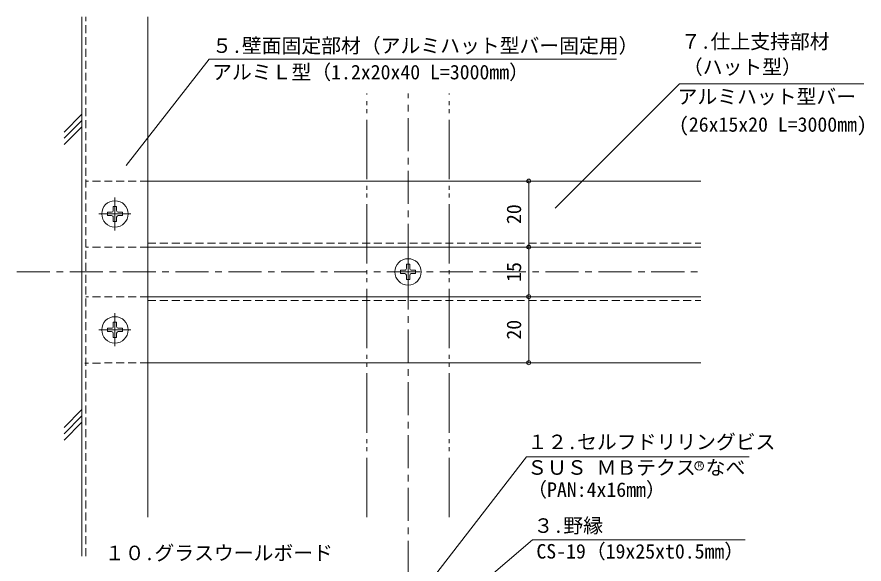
# Model space of a CAD drawing. Units: millimetres on the paper, enlarged 5 times, with parts at other scales. Extents: x -1379 to 1379, y -984 to 973.
# Drawn here: x 75 to 716, y -535 to -121 of the extents above; entities that cross this region are included whole.
import ezdxf
from ezdxf.enums import TextEntityAlignment as Align

# ---------------------------------------------------------------- set-up
doc = ezdxf.new("R2010")
doc.units = ezdxf.units.MM
doc.header["$LTSCALE"] = 5
doc.header["$PDMODE"] = 32
doc.header["$PDSIZE"] = 3
for name, pattern in [('CHAIN1', [8, 5, -1, 1, -1]), ('DASHED1', [1.8, 1.2, -0.6]), ('DOUBLE_CHAIN2', [12.8, 9, -1, 0.6, -0.6, 0.6, -1])]:
    doc.linetypes.add(name, pattern=pattern)
for name, color, linetype, lineweight in [('3-0_中心線', 3, 'Continuous', 18), ('3-1_中線', 7, 'Continuous', 18), ('3-2_太線１', 3, 'Continuous', 18), ('3-4_細線', 4, 'Continuous', 9), ('3-5_寸法', 4, 'Continuous', 9), ('3-6_文字', 3, 'Continuous', 18), ('5-6_文字', 7, 'Continuous', 18)]:
    doc.layers.add(name, color=color, linetype=linetype, lineweight=lineweight)
doc.styles.add('ＭＳ ゴシック', font='')
doc.styles.get('ＭＳ ゴシック').set_extended_font_data('MS Gothic')

msp = doc.modelspace()

# ---------------------------------------------------------------- linework, layer by layer
at = {"layer": '3-0_中心線', "color": 4, "linetype": 'CHAIN1', "lineweight": 9}
for p, q in [((370.812, -622.777), (370.812, -179.051)), ((149.061, -257.909), (149.061, -282.914)), ((136.942, -270.325), (161.18, -270.325)), ((370.812, -326.642), (370.812, -301.637)), ((74.895, -314.222), (592.461, -314.222)), ((149.061, -370.534), (149.061, -345.529)), ((136.942, -358.119), (161.18, -358.119))]:
    msp.add_line(p, q, dxfattribs=at)
at = {"layer": '3-0_中心線'}
for p, q in [((143.311, -269.075), (146.561, -269.075)), ((143.311, -271.575), (143.311, -269.075)), ((147.811, -264.575), (150.311, -264.575)), ((147.811, -267.825), (147.811, -264.575)), ((150.311, -267.825), (150.311, -264.575)), ((151.561, -269.075), (154.811, -269.075)), ((154.811, -271.575), (154.811, -269.075)), ((143.311, -271.575), (146.561, -271.575)), ((147.811, -276.075), (147.811, -272.825)), ((150.311, -276.075), (150.311, -272.825)), ((151.561, -271.575), (154.811, -271.575)), ((147.811, -276.075), (150.311, -276.075)), ((365.062, -312.976), (368.312, -312.976)), ((365.062, -312.976), (365.062, -315.476)), ((369.562, -308.476), (372.062, -308.476)), ((369.562, -308.476), (369.562, -311.726)), ((372.062, -308.476), (372.062, -311.726)), ((373.312, -312.976), (376.562, -312.976)), ((376.562, -312.976), (376.562, -315.476)), ((365.062, -315.476), (368.312, -315.476)), ((369.562, -316.726), (369.562, -319.976)), ((369.562, -319.976), (372.062, -319.976)), ((372.062, -316.726), (372.062, -319.976)), ((373.312, -315.476), (376.562, -315.476)), ((147.811, -352.369), (150.311, -352.369)), ((147.811, -352.369), (147.811, -355.619)), ((150.311, -352.369), (150.311, -355.619)), ((143.311, -356.869), (146.561, -356.869)), ((143.311, -356.869), (143.311, -359.369)), ((151.561, -356.869), (154.811, -356.869)), ((154.811, -356.869), (154.811, -359.369)), ((143.311, -359.369), (146.561, -359.369)), ((147.811, -360.619), (147.811, -363.869)), ((147.811, -363.869), (150.311, -363.869)), ((150.311, -360.619), (150.311, -363.869)), ((151.561, -359.369), (154.811, -359.369))]:
    msp.add_line(p, q, dxfattribs=at)
for centre in [(149.061, -270.325), (370.812, -314.226), (149.061, -358.119)]:
    msp.add_circle(centre, 10, dxfattribs=at)
for centre, start, end in [((146.561, -267.825), 270.00002, 0), ((151.561, -267.825), 180, 270), ((146.561, -272.825), 0, 90.00002), ((151.561, -272.825), 90, 180), ((368.312, -311.726), 269.99998, 0), ((373.312, -311.726), 180, 270), ((368.312, -316.726), 0, 89.99998), ((373.312, -316.726), 90, 180), ((146.561, -355.619), 269.99998, 0), ((151.561, -355.619), 180, 270), ((146.561, -360.619), 0, 89.99998), ((151.561, -360.619), 90, 180)]:
    msp.add_arc(centre, 1.25, start, end, dxfattribs=at)
at = {"layer": '3-1_中線'}
for p, q in [((124.061, -529.367), (124.061, -121.168)), ((124.061, -194.808), (110.561, -208.308)), ((124.061, -199.581), (110.561, -213.081)), ((124.061, -204.354), (110.561, -217.854)), ((124.061, -418.494), (110.561, -431.994)), ((124.061, -423.267), (110.561, -436.767)), ((124.061, -428.04), (110.561, -441.54))]:
    msp.add_line(p, q, dxfattribs=at)
at = {"layer": '3-2_太線１', "linetype": 'DASHED1'}
for p, q in [((127.061, -529.367), (127.061, -121.168)), ((174.061, -245.472), (127.061, -245.472)), ((174.061, -292.472), (592.461, -292.472)), ((174.061, -295.472), (127.061, -295.472)), ((174.061, -332.972), (127.061, -332.972)), ((174.061, -335.972), (592.461, -335.972)), ((174.061, -382.972), (126.199, -383.254))]:
    msp.add_line(p, q, dxfattribs=at)
at = {"layer": '3-2_太線１'}
for p, q in [((174.061, -499.966), (174.061, -121.168)), ((174.061, -245.472), (592.461, -245.472)), ((174.061, -295.472), (592.461, -295.472)), ((174.061, -332.972), (592.461, -332.972)), ((174.061, -382.972), (592.461, -382.972))]:
    msp.add_line(p, q, dxfattribs=at)
at = {"layer": '3-2_太線１', "linetype": 'DOUBLE_CHAIN2'}
for p, q in [((339.562, -499.966), (339.562, -179.051)), ((402.062, -499.966), (402.062, -179.051))]:
    msp.add_line(p, q, dxfattribs=at)
at = {"layer": '3-4_細線'}
for p, q in [((220.27, -153.018), (157.442, -233.725)), ((465.066, -517.077), (401.567, -571.174)), ((465.066, -517.077), (625.996, -517.077))]:
    msp.add_line(p, q, dxfattribs=at)
msp.add_lwpolyline([(482.035, -266.068), (576.306, -171.797), (715.724, -171.797)], dxfattribs=at)
at = {"layer": '3-5_寸法'}
for p, q in [((220.27, -153.018), (528.471, -153.018)), ((462.207, -245.472), (434.667, -245.472)), ((462.207, -295.472), (462.207, -245.472)), ((462.207, -295.472), (434.667, -295.472)), ((462.207, -332.972), (462.207, -295.472)), ((462.207, -332.972), (434.667, -332.972)), ((462.207, -382.972), (462.207, -332.972)), ((462.207, -382.972), (434.667, -382.972)), ((460.534, -454.128), (374.664, -565.215)), ((460.534, -454.128), (628.915, -454.128))]:
    msp.add_line(p, q, dxfattribs=at)
at = {"layer": '3-5_寸法', "color": 3}
for p in [(462.207, -245.472), (462.207, -295.472), (462.207, -332.972), (462.207, -382.972)]:
    msp.add_point(p, dxfattribs=at)
at = {"layer": '5-6_文字'}
msp.add_circle((591.22, -461.002), 3.291, dxfattribs=at)

# ---------------------------------------------------------------- texts
at = {"layer": '3-5_寸法', "color": 7, "style": 'ＭＳ ゴシック'}
for s, p in [('20', (459.707, -277.972)), ('15', (459.707, -321.722)), ('20', (459.707, -365.472))]:
    msp.add_text(s, height=11, rotation=90, dxfattribs=at).set_placement(p, align=Align.BOTTOM_LEFT)
at = {"layer": '3-6_文字', "color": 7, "style": 'ＭＳ ゴシック'}
for s, p in [('７.仕上支持部材', (577.29, -148.54)), ('５.壁面固定部材（アルミハット型バー固定用）', (222.609, -151.699)), ('（ハット型）', (578.795, -167.864)), ('アルミＬ型（1.2x20x40 L=3000mm）', (222.617, -171.727)), ('アルミハット型バー', (574.791, -190.308)), ('(26x15x20 L=3000mm)', (575.82, -211.366)), ('１２.セルフドリリングビス', (461.285, -451.708)), ('ＳＵＳ ＭＢテクス なべ', (461.008, -471.083)), ('（PAN:4x16mm）', (461.008, -487.826)), ('３.野縁', (465.829, -515.09)), ('CS-19（19x25xt0.5mm）', (467.953, -534.558)), ('１０.グラスウールボード', (141.435, -535.776))]:
    msp.add_text(s, height=11, dxfattribs=at).set_placement(p, align=Align.BOTTOM_LEFT)
at = {"layer": '5-6_文字', "style": 'ＭＳ ゴシック'}
msp.add_text('Ｒ', height=3.666, dxfattribs=at).set_placement((588.893, -463.37), align=Align.BOTTOM_LEFT)

doc.saveas('drawing.dxf')
